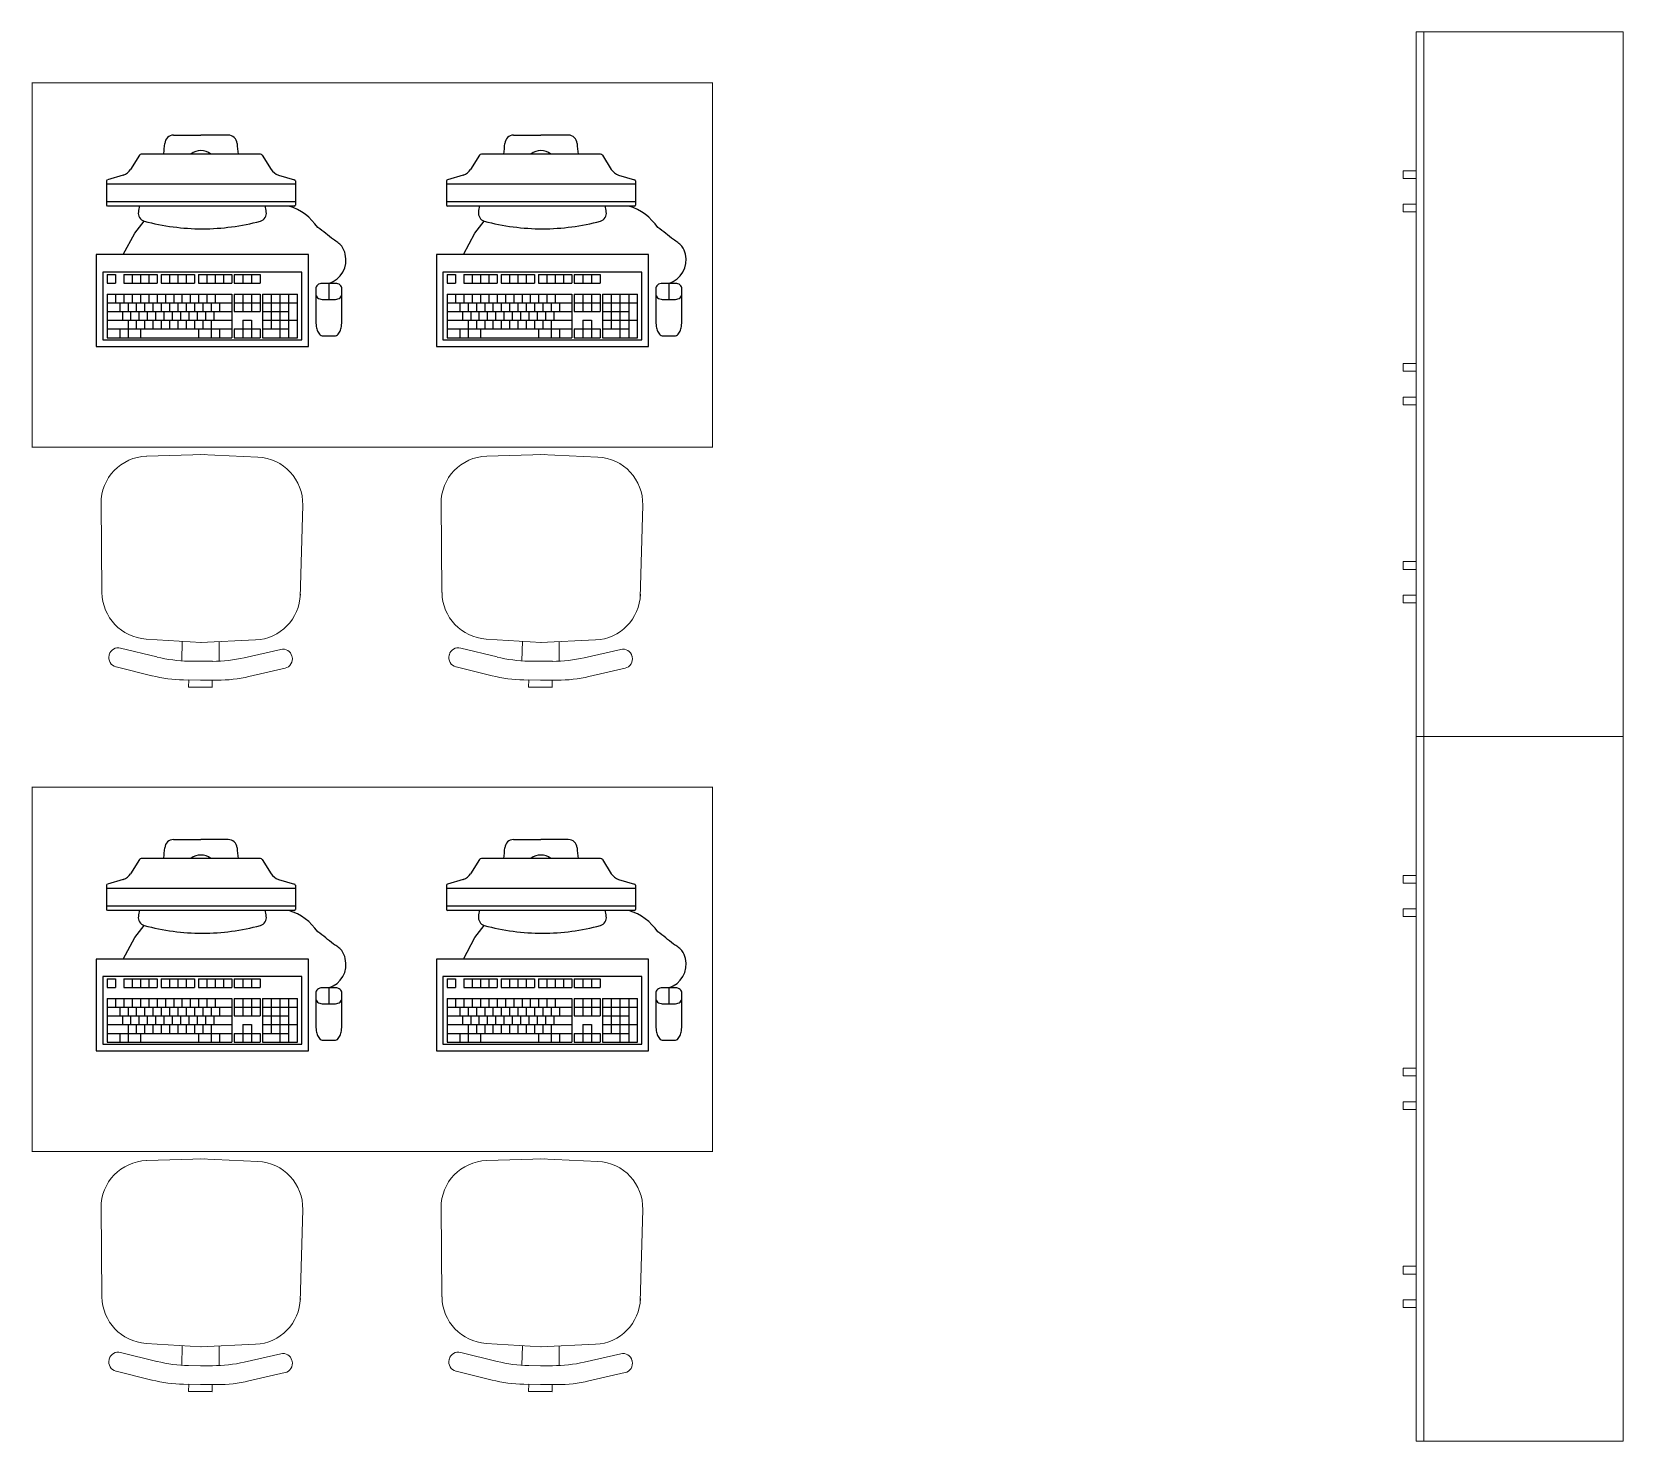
# Model space of a CAD drawing. Header units: millimetres. Extents: x -217756 to 263180, y 55413 to 130608.
# Drawn here: x 204560 to 207836, y 67759 to 70661 of the extents above; entities that cross this region are included whole.
import ezdxf

# ---------------------------------------------------------------- set-up
doc = ezdxf.new("R2010")
doc.units = ezdxf.units.MM
doc.layers.add('ТХ_мебель передв', color=250, linetype='Continuous', lineweight=13)

# ---------------------------------------------------------------- blocks, each defined once
blk = doc.blocks.new('A$C34cbd993')
at = {"extrusion": (0.000470829, 6.1078e-05, 1)}
for p, q in [((423085.2, -60152.7, 0), (423141.6, -60152.7, 0)), ((423197.9, -60152.7, -0.1), (423141.6, -60152.7, 0)), ((423785.2, -60152.7, 0), (423841.6, -60152.7, 0)), ((423897.9, -60152.7, -0.1), (423841.6, -60152.7, 0)), ((423015.1, -60193.9, 0), (422996.8, -60223.2, 0)), ((423264.2, -60191.7, -0.1), (423019, -60191.7, 0)), ((423268, -60193.9, -0.1), (423286.3, -60223.2, -0.1)), ((423715.1, -60193.9, 0), (423696.8, -60223.2, 0)), ((423964.2, -60191.7, -0.1), (423719, -60191.7, 0)), ((423968, -60193.9, -0.1), (423986.3, -60223.2, -0.1)), ((422981.8, -60234.8, 0.1), (422949, -60244.8, 0.1)), ((423301.4, -60234.8, -0.1), (423334.2, -60244.8, -0.1)), ((423681.8, -60234.8, 0.1), (423649, -60244.8, 0.1)), ((424001.4, -60234.8, -0.1), (424034.2, -60244.8, -0.1)), ((422947.2, -60246.6, 0.1), (422947.2, -60297, 0.1)), ((423336, -60253.8, -0.1), (422947.2, -60253.8, 0.1)), ((423336, -60246.6, -0.1), (423336, -60297, -0.1)), ((423647.2, -60246.6, 0.1), (423647.2, -60297, 0.1)), ((424036, -60253.8, -0.1), (423647.2, -60253.8, 0.1)), ((424036, -60246.6, -0.1), (424036, -60297, -0.1)), ((423336, -60289.8, -0.1), (422947.2, -60289.8, 0.1)), ((423334.2, -60298.8, -0.1), (422949, -60298.8, 0.1)), ((424036, -60289.8, -0.1), (423647.2, -60289.8, 0.1)), ((424034.2, -60298.8, -0.1), (423649, -60298.8, 0.1)), ((422948.8, -60439.3, 0.1), (422948.8, -60457.3, 0.1)), ((423648.8, -60439.3, 0.1), (423648.8, -60457.3, 0.1)), ((422948.8, -60479.8, 0.1), (423205.3, -60479.8, 0)), ((422948.8, -60479.8, 0.1), (422948.8, -60569.8, 0.1)), ((422948.8, -60497.8, 0.1), (423205.3, -60497.8, 0)), ((423209.8, -60479.8, 0), (423263.8, -60479.8, -0.1)), ((423209.8, -60497.8, 0), (423263.8, -60497.8, -0.1)), ((423268.3, -60479.8, -0.1), (423340.3, -60479.8, -0.1)), ((423268.3, -60497.8, -0.1), (423340.3, -60497.8, -0.1)), ((423340.3, -60569.8, -0.1), (423340.3, -60479.8, -0.1)), ((423648.8, -60479.8, 0.1), (423905.3, -60479.8, 0)), ((423648.8, -60479.8, 0.1), (423648.8, -60569.8, 0.1)), ((423648.8, -60497.8, 0.1), (423905.3, -60497.8, 0)), ((423909.8, -60479.8, 0), (423963.8, -60479.8, -0.1)), ((423909.8, -60497.8, 0), (423963.8, -60497.8, -0.1)), ((423968.3, -60479.8, -0.1), (424040.3, -60479.8, -0.1)), ((423968.3, -60497.8, -0.1), (424040.3, -60497.8, -0.1)), ((424040.3, -60569.8, -0.1), (424040.3, -60479.8, -0.1)), ((422948.8, -60515.8, 0.1), (423205.3, -60515.8, 0)), ((422948.8, -60533.8, 0.1), (423205.3, -60533.8, 0)), ((423209.8, -60515.8, 0), (423263.8, -60515.8, -0.1)), ((423227.8, -60533.8, 0), (423245.8, -60533.8, -0.1)), ((423268.3, -60515.8, -0.1), (423322.3, -60515.8, -0.1)), ((423268.3, -60533.8, -0.1), (423340.3, -60533.8, -0.1)), ((423648.8, -60515.8, 0.1), (423905.3, -60515.8, 0)), ((423648.8, -60533.8, 0.1), (423905.3, -60533.8, 0)), ((423909.8, -60515.8, 0), (423963.8, -60515.8, -0.1)), ((423927.8, -60533.8, 0), (423945.8, -60533.8, -0.1)), ((423968.3, -60515.8, -0.1), (424022.3, -60515.8, -0.1)), ((423968.3, -60533.8, -0.1), (424040.3, -60533.8, -0.1)), ((422948.8, -60551.8, 0.1), (423205.3, -60551.8, 0)), ((422948.8, -60569.8, 0.1), (423205.3, -60569.8, 0)), ((423209.8, -60551.8, 0), (423263.8, -60551.8, -0.1)), ((423209.8, -60569.8, 0), (423263.8, -60569.8, -0.1)), ((423268.3, -60551.8, -0.1), (423322.3, -60551.8, -0.1)), ((423268.3, -60569.8, -0.1), (423340.3, -60569.8, -0.1)), ((423648.8, -60551.8, 0.1), (423905.3, -60551.8, 0)), ((423648.8, -60569.8, 0.1), (423905.3, -60569.8, 0)), ((423909.8, -60551.8, 0), (423963.8, -60551.8, -0.1)), ((423909.8, -60569.8, 0), (423963.8, -60569.8, -0.1)), ((423968.3, -60551.8, -0.1), (424022.3, -60551.8, -0.1)), ((423968.3, -60569.8, -0.1), (424040.3, -60569.8, -0.1)), ((423085.2, -61602.7, 0), (423141.6, -61602.7, 0)), ((423197.9, -61602.7, -0.1), (423141.6, -61602.7, 0)), ((423785.2, -61602.7, 0), (423841.6, -61602.7, 0)), ((423897.9, -61602.7, -0.1), (423841.6, -61602.7, 0)), ((423015.1, -61643.9, 0), (422996.8, -61673.2, 0)), ((423264.2, -61641.7, -0.1), (423019, -61641.7, 0)), ((423268, -61643.9, -0.1), (423286.3, -61673.2, -0.1)), ((423715.1, -61643.9, 0), (423696.8, -61673.2, 0)), ((423964.2, -61641.7, -0.1), (423719, -61641.7, 0)), ((423968, -61643.9, -0.1), (423986.3, -61673.2, -0.1)), ((422981.8, -61684.8, 0.1), (422949, -61694.8, 0.1)), ((423301.4, -61684.8, -0.1), (423334.2, -61694.8, -0.1)), ((423681.8, -61684.8, 0.1), (423649, -61694.8, 0.1)), ((424001.4, -61684.8, -0.1), (424034.2, -61694.8, -0.1)), ((422947.2, -61696.6, 0.1), (422947.2, -61747, 0.1)), ((423336, -61703.8, -0.1), (422947.2, -61703.8, 0.1)), ((423336, -61696.6, -0.1), (423336, -61747, -0.1)), ((423647.2, -61696.6, 0.1), (423647.2, -61747, 0.1)), ((424036, -61703.8, -0.1), (423647.2, -61703.8, 0.1)), ((424036, -61696.6, -0.1), (424036, -61747, -0.1)), ((423336, -61739.8, -0.1), (422947.2, -61739.8, 0.1)), ((423334.2, -61748.8, -0.1), (422949, -61748.8, 0.1)), ((424036, -61739.8, -0.1), (423647.2, -61739.8, 0.1)), ((424034.2, -61748.8, -0.1), (423649, -61748.8, 0.1)), ((422948.8, -61889.3, 0.1), (422948.8, -61907.3, 0.1)), ((423648.8, -61889.3, 0.1), (423648.8, -61907.3, 0.1)), ((422948.8, -61929.8, 0.1), (423205.3, -61929.8, 0)), ((422948.8, -61929.8, 0.1), (422948.8, -62019.8, 0.1)), ((422948.8, -61947.8, 0.1), (423205.3, -61947.8, 0)), ((423209.8, -61929.8, 0), (423263.8, -61929.8, -0.1)), ((423209.8, -61947.8, 0), (423263.8, -61947.8, -0.1)), ((423268.3, -61929.8, -0.1), (423340.3, -61929.8, -0.1)), ((423268.3, -61947.8, -0.1), (423340.3, -61947.8, -0.1)), ((423340.3, -62019.8, -0.1), (423340.3, -61929.8, -0.1)), ((423648.8, -61929.8, 0.1), (423905.3, -61929.8, 0)), ((423648.8, -61929.8, 0.1), (423648.8, -62019.8, 0.1)), ((423648.8, -61947.8, 0.1), (423905.3, -61947.8, 0)), ((423909.8, -61929.8, 0), (423963.8, -61929.8, -0.1)), ((423909.8, -61947.8, 0), (423963.8, -61947.8, -0.1)), ((423968.3, -61929.8, -0.1), (424040.3, -61929.8, -0.1)), ((423968.3, -61947.8, -0.1), (424040.3, -61947.8, -0.1)), ((424040.3, -62019.8, -0.1), (424040.3, -61929.8, -0.1)), ((422948.8, -61965.8, 0.1), (423205.3, -61965.8, 0)), ((423209.8, -61965.8, 0), (423263.8, -61965.8, -0.1)), ((423268.3, -61965.8, -0.1), (423322.3, -61965.8, -0.1)), ((423648.8, -61965.8, 0.1), (423905.3, -61965.8, 0)), ((423909.8, -61965.8, 0), (423963.8, -61965.8, -0.1)), ((423968.3, -61965.8, -0.1), (424022.3, -61965.8, -0.1)), ((422948.8, -61983.8, 0.1), (423205.3, -61983.8, 0)), ((422948.8, -62001.8, 0.1), (423205.3, -62001.8, 0)), ((423209.8, -62001.8, 0), (423263.8, -62001.8, -0.1)), ((423227.8, -61983.8, 0), (423245.8, -61983.8, -0.1)), ((423268.3, -61983.8, -0.1), (423340.3, -61983.8, -0.1)), ((423268.3, -62001.8, -0.1), (423322.3, -62001.8, -0.1)), ((423648.8, -61983.8, 0.1), (423905.3, -61983.8, 0)), ((423648.8, -62001.8, 0.1), (423905.3, -62001.8, 0)), ((423909.8, -62001.8, 0), (423963.8, -62001.8, -0.1)), ((423927.8, -61983.8, 0), (423945.8, -61983.8, -0.1)), ((423968.3, -61983.8, -0.1), (424040.3, -61983.8, -0.1)), ((423968.3, -62001.8, -0.1), (424022.3, -62001.8, -0.1)), ((422948.8, -62019.8, 0.1), (423205.3, -62019.8, 0)), ((423209.8, -62019.8, 0), (423263.8, -62019.8, -0.1)), ((423268.3, -62019.8, -0.1), (423340.3, -62019.8, -0.1)), ((423648.8, -62019.8, 0.1), (423905.3, -62019.8, 0)), ((423909.8, -62019.8, 0), (423963.8, -62019.8, -0.1)), ((423968.3, -62019.8, -0.1), (424040.3, -62019.8, -0.1))]:
    blk.add_line(p, q, dxfattribs=at)
for points, elevation in [([(423404.9, -60457.9, 0.397637), (423438.8, -60397.9, 0.110351), (423431.5, -60381.3, 0.08312), (423414.4, -60367.9, 0.014729), (423382, -60342.8, 0.170175), (423322.8, -60298.8, -0.037673)], 195.5), ([(424104.9, -60457.9, 0.397637), (424138.8, -60397.9, 0.110351), (424131.5, -60381.3, 0.08312), (424114.4, -60367.9, 0.014729), (424082, -60342.8, 0.170175), (424022.8, -60298.8, -0.037673)], 195.9), ([(423377.9, -60479.4, 0.114539), (423378.9, -60483.6, 0.103755), (423381.8, -60487.4, 0.091433), (423386.1, -60489.9, 0.084292), (423391.4, -60490.8), (423418.4, -60490.8, 0.084292), (423423.6, -60489.9, 0.091433), (423427.9, -60487.4, 0.103755), (423430.9, -60483.6, 0.114539), (423431.9, -60479.4, 0.114539)], 195.5), ([(424077.9, -60479.4, 0.114539), (424078.9, -60483.6, 0.103755), (424081.8, -60487.4, 0.091433), (424086.1, -60489.9, 0.084292), (424091.4, -60490.8), (424118.4, -60490.8, 0.084292), (424123.6, -60489.9, 0.091433), (424127.9, -60487.4, 0.103755), (424130.9, -60483.6, 0.114539), (424131.9, -60479.4, 0.114539)], 195.8), ([(423404.9, -61907.9, 0.397637), (423438.8, -61847.9, 0.110351), (423431.5, -61831.3, 0.08312), (423414.4, -61817.9, 0.014729), (423382, -61792.8, 0.170175), (423322.8, -61748.8, -0.037673)], 195.4), ([(424104.9, -61907.9, 0.397637), (424138.8, -61847.9, 0.110351), (424131.5, -61831.3, 0.08312), (424114.4, -61817.9, 0.014729), (424082, -61792.8, 0.170175), (424022.8, -61748.8, -0.037673)], 195.8), ([(423377.9, -61929.4, 0.114539), (423378.9, -61933.6, 0.103755), (423381.8, -61937.4, 0.091433), (423386.1, -61939.9, 0.084292), (423391.4, -61940.8), (423418.4, -61940.8, 0.084292), (423423.6, -61939.9, 0.091433), (423427.9, -61937.4, 0.103755), (423430.9, -61933.6, 0.114539), (423431.9, -61929.4, 0.114539)], 195.4), ([(424077.9, -61929.4, 0.114539), (424078.9, -61933.6, 0.103755), (424081.8, -61937.4, 0.091433), (424086.1, -61939.9, 0.084292), (424091.4, -61940.8), (424118.4, -61940.8, 0.084292), (424123.6, -61939.9, 0.091433), (424127.9, -61937.4, 0.103755), (424130.9, -61933.6, 0.114539), (424131.9, -61929.4, 0.114539)], 195.7)]:
    blk.add_lwpolyline(points, format="xyb", dxfattribs=dict(at, elevation=elevation))
for points, elevation in [([(422981.8, -60398.8), (423005.3, -60354.3), (423024.9, -60329.9)], 195.5), ([(423681.8, -60398.8), (423705.3, -60354.3), (423724.9, -60329.9)], 195.9), ([(422948.7, -60439.3), (422965.8, -60439.3)], 195.5), ([(422965.8, -60439.3), (422965.8, -60457.3)], 195.5), ([(422982.9, -60439.3), (423051.3, -60439.3)], 195.5), ([(422982.9, -60439.3), (422982.9, -60457.3)], 195.5), ([(423000, -60439.3), (423000, -60457.3)], 195.5), ([(423017.1, -60439.3), (423017.1, -60457.3)], 195.5), ([(423034.2, -60439.3), (423034.2, -60457.3)], 195.5), ([(423051.3, -60439.3), (423051.3, -60457.3)], 195.5), ([(423059.9, -60439.3), (423128.3, -60439.3)], 195.5), ([(423059.9, -60439.3), (423059.9, -60457.3)], 195.5), ([(423077, -60439.3), (423077, -60457.3)], 195.5), ([(423094.1, -60439.3), (423094.1, -60457.3)], 195.5), ([(423111.2, -60439.3), (423111.2, -60457.3)], 195.5), ([(423128.3, -60439.3), (423128.3, -60457.3)], 195.5), ([(423136.8, -60439.3), (423205.2, -60439.3)], 195.5), ([(423136.8, -60439.3), (423136.8, -60457.3)], 195.5), ([(423153.9, -60439.3), (423153.9, -60457.3)], 195.5), ([(423171, -60439.3), (423171, -60457.3)], 195.5), ([(423188.1, -60439.3), (423188.1, -60457.3)], 195.5), ([(423205.2, -60439.3), (423205.2, -60457.3)], 195.5), ([(423209.7, -60439.3), (423263.7, -60439.3)], 195.5), ([(423209.7, -60439.3), (423209.7, -60457.3)], 195.5), ([(423227.7, -60439.3), (423227.7, -60457.3)], 195.5), ([(423245.7, -60439.3), (423245.7, -60457.3)], 195.5), ([(423263.7, -60439.3), (423263.7, -60457.3)], 195.5), ([(423263.7, -60439.3), (423263.7, -60457.3)], 195.5), ([(423648.7, -60439.3), (423665.8, -60439.3)], 195.9), ([(423665.8, -60439.3), (423665.8, -60457.3)], 195.9), ([(423682.9, -60439.3), (423751.3, -60439.3)], 195.9), ([(423682.9, -60439.3), (423682.9, -60457.3)], 195.9), ([(423700, -60439.3), (423700, -60457.3)], 195.9), ([(423717.1, -60439.3), (423717.1, -60457.3)], 195.9), ([(423734.2, -60439.3), (423734.2, -60457.3)], 195.9), ([(423751.3, -60439.3), (423751.3, -60457.3)], 195.9), ([(423759.9, -60439.3), (423828.3, -60439.3)], 195.9), ([(423759.9, -60439.3), (423759.9, -60457.3)], 195.9), ([(423777, -60439.3), (423777, -60457.3)], 195.9), ([(423794.1, -60439.3), (423794.1, -60457.3)], 195.9), ([(423811.2, -60439.3), (423811.2, -60457.3)], 195.9), ([(423828.3, -60439.3), (423828.3, -60457.3)], 195.9), ([(423836.8, -60439.3), (423905.2, -60439.3)], 195.9), ([(423836.8, -60439.3), (423836.8, -60457.3)], 195.9), ([(423853.9, -60439.3), (423853.9, -60457.3)], 195.9), ([(423871, -60439.3), (423871, -60457.3)], 195.9), ([(423888.1, -60439.3), (423888.1, -60457.3)], 195.9), ([(423905.2, -60439.3), (423905.2, -60457.3)], 195.9), ([(423909.7, -60439.3), (423963.7, -60439.3)], 195.9), ([(423909.7, -60439.3), (423909.7, -60457.3)], 195.9), ([(423927.7, -60439.3), (423927.7, -60457.3)], 195.9), ([(423945.7, -60439.3), (423945.7, -60457.3)], 195.9), ([(423963.7, -60439.3), (423963.7, -60457.3)], 195.9), ([(423963.7, -60439.3), (423963.7, -60457.3)], 195.9), ([(422948.7, -60457.3), (422965.8, -60457.3)], 195.5), ([(422982.9, -60457.3), (423051.3, -60457.3)], 195.5), ([(423059.9, -60457.3), (423128.3, -60457.3)], 195.5), ([(423136.8, -60457.3), (423205.2, -60457.3)], 195.5), ([(423209.7, -60457.3), (423263.7, -60457.3)], 195.5), ([(423404.9, -60457.9), (423404.9, -60490.8)], 195.5), ([(423648.7, -60457.3), (423665.8, -60457.3)], 195.9), ([(423682.9, -60457.3), (423751.3, -60457.3)], 195.9), ([(423759.9, -60457.3), (423828.3, -60457.3)], 195.9), ([(423836.8, -60457.3), (423905.2, -60457.3)], 195.9), ([(423909.7, -60457.3), (423963.7, -60457.3)], 195.9), ([(424104.9, -60457.9), (424104.9, -60490.8)], 195.8), ([(422965.8, -60479.8), (422965.8, -60497.8)], 195.5), ([(422974.4, -60497.8), (422974.4, -60515.8)], 195.5), ([(422982.9, -60479.8), (422982.9, -60497.8)], 195.5), ([(422991.5, -60497.8), (422991.5, -60515.8)], 195.5), ([(423000, -60479.8), (423000, -60497.8)], 195.5), ([(423008.6, -60497.8), (423008.6, -60515.8)], 195.5), ([(423017.1, -60479.8), (423017.1, -60497.8)], 195.5), ([(423025.7, -60497.8), (423025.7, -60515.8)], 195.5), ([(423034.2, -60479.8), (423034.2, -60497.8)], 195.5), ([(423042.8, -60497.8), (423042.8, -60515.8)], 195.5), ([(423051.3, -60479.8), (423051.3, -60497.8)], 195.5), ([(423059.9, -60497.8), (423059.9, -60515.8)], 195.5), ([(423068.4, -60479.8), (423068.4, -60497.8)], 195.5), ([(423077, -60497.8), (423077, -60515.8)], 195.5), ([(423085.5, -60479.8), (423085.5, -60497.8)], 195.5), ([(423094.1, -60497.8), (423094.1, -60515.8)], 195.5), ([(423102.6, -60479.8), (423102.6, -60497.8)], 195.5), ([(423111.2, -60497.8), (423111.2, -60515.8)], 195.5), ([(423119.7, -60479.8), (423119.7, -60497.8)], 195.5), ([(423128.3, -60497.8), (423128.3, -60515.8)], 195.5), ([(423136.8, -60479.8), (423136.8, -60497.8)], 195.5), ([(423145.4, -60497.8), (423145.4, -60515.8)], 195.5), ([(423153.9, -60479.8), (423153.9, -60497.8)], 195.5), ([(423162.5, -60497.8), (423162.5, -60515.8)], 195.5), ([(423171, -60479.8), (423171, -60497.8)], 195.5), ([(423179.6, -60497.8), (423179.6, -60515.8)], 195.5), ([(423205.2, -60479.8), (423205.2, -60569.8)], 195.5), ([(423209.7, -60479.8), (423209.7, -60515.8)], 195.5), ([(423227.7, -60479.8), (423227.7, -60515.8)], 195.5), ([(423245.7, -60479.8), (423245.7, -60515.8)], 195.5), ([(423263.7, -60479.8), (423263.7, -60515.8)], 195.5), ([(423268.2, -60479.8), (423268.2, -60569.8)], 195.5), ([(423286.2, -60479.8), (423286.2, -60551.8)], 195.5), ([(423304.2, -60479.8), (423304.2, -60569.8)], 195.5), ([(423322.2, -60479.8), (423322.2, -60569.8)], 195.5), ([(423665.8, -60479.8), (423665.8, -60497.8)], 195.9), ([(423674.4, -60497.8), (423674.4, -60515.8)], 195.9), ([(423682.9, -60479.8), (423682.9, -60497.8)], 195.9), ([(423691.5, -60497.8), (423691.5, -60515.8)], 195.9), ([(423700, -60479.8), (423700, -60497.8)], 195.9), ([(423708.6, -60497.8), (423708.6, -60515.8)], 195.9), ([(423717.1, -60479.8), (423717.1, -60497.8)], 195.9), ([(423725.7, -60497.8), (423725.7, -60515.8)], 195.9), ([(423734.2, -60479.8), (423734.2, -60497.8)], 195.9), ([(423742.8, -60497.8), (423742.8, -60515.8)], 195.9), ([(423751.3, -60479.8), (423751.3, -60497.8)], 195.9), ([(423759.9, -60497.8), (423759.9, -60515.8)], 195.9), ([(423768.4, -60479.8), (423768.4, -60497.8)], 195.9), ([(423777, -60497.8), (423777, -60515.8)], 195.9), ([(423785.5, -60479.8), (423785.5, -60497.8)], 195.9), ([(423794.1, -60497.8), (423794.1, -60515.8)], 195.9), ([(423802.6, -60479.8), (423802.6, -60497.8)], 195.9), ([(423811.2, -60497.8), (423811.2, -60515.8)], 195.9), ([(423819.7, -60479.8), (423819.7, -60497.8)], 195.9), ([(423828.3, -60497.8), (423828.3, -60515.8)], 195.9), ([(423836.8, -60479.8), (423836.8, -60497.8)], 195.9), ([(423845.4, -60497.8), (423845.4, -60515.8)], 195.9), ([(423853.9, -60479.8), (423853.9, -60497.8)], 195.9), ([(423862.5, -60497.8), (423862.5, -60515.8)], 195.9), ([(423871, -60479.8), (423871, -60497.8)], 195.9), ([(423879.6, -60497.8), (423879.6, -60515.8)], 195.9), ([(423905.2, -60479.8), (423905.2, -60569.8)], 195.9), ([(423909.7, -60479.8), (423909.7, -60515.8)], 195.9), ([(423927.7, -60479.8), (423927.7, -60515.8)], 195.9), ([(423945.7, -60479.8), (423945.7, -60515.8)], 195.9), ([(423963.7, -60479.8), (423963.7, -60515.8)], 195.9), ([(423968.2, -60479.8), (423968.2, -60569.8)], 195.9), ([(423986.2, -60479.8), (423986.2, -60551.8)], 195.9), ([(424004.2, -60479.8), (424004.2, -60569.8)], 195.9), ([(424022.2, -60479.8), (424022.2, -60569.8)], 195.9), ([(422979.8, -60515.8), (422979.8, -60533.8)], 195.5), ([(422991.5, -60533.8), (422991.5, -60551.8)], 195.5), ([(422996.9, -60515.8), (422996.9, -60533.8)], 195.5), ([(423008.6, -60533.8), (423008.6, -60551.8)], 195.5), ([(423014, -60515.8), (423014, -60533.8)], 195.5), ([(423025.7, -60533.8), (423025.7, -60551.8)], 195.5), ([(423031.1, -60515.8), (423031.1, -60533.8)], 195.5), ([(423042.8, -60533.8), (423042.8, -60551.8)], 195.5), ([(423048.2, -60515.8), (423048.2, -60533.8)], 195.5), ([(423059.9, -60533.8), (423059.9, -60551.8)], 195.5), ([(423065.3, -60515.8), (423065.3, -60533.8)], 195.5), ([(423077, -60533.8), (423077, -60551.8)], 195.5), ([(423082.4, -60515.8), (423082.4, -60533.8)], 195.5), ([(423094.1, -60533.8), (423094.1, -60551.8)], 195.5), ([(423099.5, -60515.8), (423099.5, -60533.8)], 195.5), ([(423111.2, -60533.8), (423111.2, -60551.8)], 195.5), ([(423116.6, -60515.8), (423116.6, -60533.8)], 195.5), ([(423128.3, -60533.8), (423128.3, -60551.8)], 195.5), ([(423133.7, -60515.8), (423133.7, -60533.8)], 195.5), ([(423145.4, -60533.8), (423145.4, -60551.8)], 195.5), ([(423150.8, -60515.8), (423150.8, -60533.8)], 195.5), ([(423162.5, -60533.8), (423162.5, -60551.8)], 195.5), ([(423167.9, -60515.8), (423167.9, -60533.8)], 195.5), ([(423227.7, -60533.8), (423227.7, -60569.8)], 195.5), ([(423245.7, -60533.8), (423245.7, -60569.8)], 195.5), ([(423679.8, -60515.8), (423679.8, -60533.8)], 195.9), ([(423691.5, -60533.8), (423691.5, -60551.8)], 195.9), ([(423696.9, -60515.8), (423696.9, -60533.8)], 195.9), ([(423708.6, -60533.8), (423708.6, -60551.8)], 195.9), ([(423714, -60515.8), (423714, -60533.8)], 195.9), ([(423725.7, -60533.8), (423725.7, -60551.8)], 195.9), ([(423731.1, -60515.8), (423731.1, -60533.8)], 195.9), ([(423742.8, -60533.8), (423742.8, -60551.8)], 195.9), ([(423748.2, -60515.8), (423748.2, -60533.8)], 195.9), ([(423759.9, -60533.8), (423759.9, -60551.8)], 195.9), ([(423765.3, -60515.8), (423765.3, -60533.8)], 195.9), ([(423777, -60533.8), (423777, -60551.8)], 195.9), ([(423782.4, -60515.8), (423782.4, -60533.8)], 195.9), ([(423794.1, -60533.8), (423794.1, -60551.8)], 195.9), ([(423799.5, -60515.8), (423799.5, -60533.8)], 195.9), ([(423811.2, -60533.8), (423811.2, -60551.8)], 195.9), ([(423816.6, -60515.8), (423816.6, -60533.8)], 195.9), ([(423828.3, -60533.8), (423828.3, -60551.8)], 195.9), ([(423833.7, -60515.8), (423833.7, -60533.8)], 195.9), ([(423845.4, -60533.8), (423845.4, -60551.8)], 195.9), ([(423850.8, -60515.8), (423850.8, -60533.8)], 195.9), ([(423862.5, -60533.8), (423862.5, -60551.8)], 195.9), ([(423867.9, -60515.8), (423867.9, -60533.8)], 195.9), ([(423927.7, -60533.8), (423927.7, -60569.8)], 195.9), ([(423945.7, -60533.8), (423945.7, -60569.8)], 195.9), ([(422974.4, -60551.8), (422974.4, -60569.8)], 195.5), ([(422991.5, -60551.8), (422991.5, -60569.8)], 195.5), ([(423017.1, -60551.8), (423017.1, -60569.8)], 195.5), ([(423136.8, -60551.8), (423136.8, -60569.8)], 195.5), ([(423162.5, -60551.8), (423162.5, -60569.8)], 195.5), ([(423179.6, -60551.8), (423179.6, -60569.8)], 195.5), ([(423209.7, -60551.8), (423209.7, -60569.8)], 195.5), ([(423263.7, -60551.8), (423263.7, -60569.8)], 195.5), ([(423674.4, -60551.8), (423674.4, -60569.8)], 195.9), ([(423691.5, -60551.8), (423691.5, -60569.8)], 195.9), ([(423717.1, -60551.8), (423717.1, -60569.8)], 195.9), ([(423836.8, -60551.8), (423836.8, -60569.8)], 195.9), ([(423862.5, -60551.8), (423862.5, -60569.8)], 195.9), ([(423879.6, -60551.8), (423879.6, -60569.8)], 195.9), ([(423909.7, -60551.8), (423909.7, -60569.8)], 195.9), ([(423963.7, -60551.8), (423963.7, -60569.8)], 195.9), ([(422981.8, -61848.8), (423005.3, -61804.3), (423024.9, -61779.9)], 195.4), ([(423681.8, -61848.8), (423705.3, -61804.3), (423724.9, -61779.9)], 195.8), ([(422948.7, -61889.3), (422965.8, -61889.3)], 195.4), ([(422948.7, -61907.3), (422965.8, -61907.3)], 195.4), ([(422965.8, -61889.3), (422965.8, -61907.3)], 195.4), ([(422982.9, -61889.3), (423051.3, -61889.3)], 195.4), ([(422982.9, -61889.3), (422982.9, -61907.3)], 195.4), ([(422982.9, -61907.3), (423051.3, -61907.3)], 195.4), ([(423000, -61889.3), (423000, -61907.3)], 195.4), ([(423017.1, -61889.3), (423017.1, -61907.3)], 195.4), ([(423034.2, -61889.3), (423034.2, -61907.3)], 195.4), ([(423051.3, -61889.3), (423051.3, -61907.3)], 195.4), ([(423059.9, -61889.3), (423128.3, -61889.3)], 195.4), ([(423059.9, -61889.3), (423059.9, -61907.3)], 195.4), ([(423059.9, -61907.3), (423128.3, -61907.3)], 195.4), ([(423077, -61889.3), (423077, -61907.3)], 195.4), ([(423094.1, -61889.3), (423094.1, -61907.3)], 195.4), ([(423111.2, -61889.3), (423111.2, -61907.3)], 195.4), ([(423128.3, -61889.3), (423128.3, -61907.3)], 195.4), ([(423136.8, -61889.3), (423205.2, -61889.3)], 195.4), ([(423136.8, -61889.3), (423136.8, -61907.3)], 195.4), ([(423136.8, -61907.3), (423205.2, -61907.3)], 195.4), ([(423153.9, -61889.3), (423153.9, -61907.3)], 195.4), ([(423171, -61889.3), (423171, -61907.3)], 195.4), ([(423188.1, -61889.3), (423188.1, -61907.3)], 195.4), ([(423205.2, -61889.3), (423205.2, -61907.3)], 195.4), ([(423209.7, -61889.3), (423263.7, -61889.3)], 195.4), ([(423209.7, -61889.3), (423209.7, -61907.3)], 195.4), ([(423209.7, -61907.3), (423263.7, -61907.3)], 195.4), ([(423227.7, -61889.3), (423227.7, -61907.3)], 195.4), ([(423245.7, -61889.3), (423245.7, -61907.3)], 195.4), ([(423263.7, -61889.3), (423263.7, -61907.3)], 195.4), ([(423263.7, -61889.3), (423263.7, -61907.3)], 195.4), ([(423404.9, -61907.9), (423404.9, -61940.8)], 195.4), ([(423648.7, -61889.3), (423665.8, -61889.3)], 195.8), ([(423648.7, -61907.3), (423665.8, -61907.3)], 195.8), ([(423665.8, -61889.3), (423665.8, -61907.3)], 195.8), ([(423682.9, -61889.3), (423751.3, -61889.3)], 195.8), ([(423682.9, -61889.3), (423682.9, -61907.3)], 195.8), ([(423682.9, -61907.3), (423751.3, -61907.3)], 195.8), ([(423700, -61889.3), (423700, -61907.3)], 195.8), ([(423717.1, -61889.3), (423717.1, -61907.3)], 195.8), ([(423734.2, -61889.3), (423734.2, -61907.3)], 195.8), ([(423751.3, -61889.3), (423751.3, -61907.3)], 195.8), ([(423759.9, -61889.3), (423828.3, -61889.3)], 195.8), ([(423759.9, -61889.3), (423759.9, -61907.3)], 195.8), ([(423759.9, -61907.3), (423828.3, -61907.3)], 195.8), ([(423777, -61889.3), (423777, -61907.3)], 195.8), ([(423794.1, -61889.3), (423794.1, -61907.3)], 195.8), ([(423811.2, -61889.3), (423811.2, -61907.3)], 195.8), ([(423828.3, -61889.3), (423828.3, -61907.3)], 195.8), ([(423836.8, -61889.3), (423905.2, -61889.3)], 195.8), ([(423836.8, -61889.3), (423836.8, -61907.3)], 195.8), ([(423836.8, -61907.3), (423905.2, -61907.3)], 195.8), ([(423853.9, -61889.3), (423853.9, -61907.3)], 195.8), ([(423871, -61889.3), (423871, -61907.3)], 195.8), ([(423888.1, -61889.3), (423888.1, -61907.3)], 195.8), ([(423905.2, -61889.3), (423905.2, -61907.3)], 195.8), ([(423909.7, -61889.3), (423963.7, -61889.3)], 195.8), ([(423909.7, -61889.3), (423909.7, -61907.3)], 195.8), ([(423909.7, -61907.3), (423963.7, -61907.3)], 195.8), ([(423927.7, -61889.3), (423927.7, -61907.3)], 195.8), ([(423945.7, -61889.3), (423945.7, -61907.3)], 195.8), ([(423963.7, -61889.3), (423963.7, -61907.3)], 195.8), ([(423963.7, -61889.3), (423963.7, -61907.3)], 195.8), ([(424104.9, -61907.9), (424104.9, -61940.8)], 195.7), ([(422965.8, -61929.8), (422965.8, -61947.8)], 195.4), ([(422974.4, -61947.8), (422974.4, -61965.8)], 195.4), ([(422982.9, -61929.8), (422982.9, -61947.8)], 195.4), ([(422991.5, -61947.8), (422991.5, -61965.8)], 195.4), ([(423000, -61929.8), (423000, -61947.8)], 195.4), ([(423008.6, -61947.8), (423008.6, -61965.8)], 195.4), ([(423017.1, -61929.8), (423017.1, -61947.8)], 195.4), ([(423025.7, -61947.8), (423025.7, -61965.8)], 195.4), ([(423034.2, -61929.8), (423034.2, -61947.8)], 195.4), ([(423042.8, -61947.8), (423042.8, -61965.8)], 195.4), ([(423051.3, -61929.8), (423051.3, -61947.8)], 195.4), ([(423059.9, -61947.8), (423059.9, -61965.8)], 195.4), ([(423068.4, -61929.8), (423068.4, -61947.8)], 195.4), ([(423077, -61947.8), (423077, -61965.8)], 195.4), ([(423085.5, -61929.8), (423085.5, -61947.8)], 195.4), ([(423094.1, -61947.8), (423094.1, -61965.8)], 195.4), ([(423102.6, -61929.8), (423102.6, -61947.8)], 195.4), ([(423111.2, -61947.8), (423111.2, -61965.8)], 195.4), ([(423119.7, -61929.8), (423119.7, -61947.8)], 195.4), ([(423128.3, -61947.8), (423128.3, -61965.8)], 195.4), ([(423136.8, -61929.8), (423136.8, -61947.8)], 195.4), ([(423145.4, -61947.8), (423145.4, -61965.8)], 195.4), ([(423153.9, -61929.8), (423153.9, -61947.8)], 195.4), ([(423162.5, -61947.8), (423162.5, -61965.8)], 195.4), ([(423171, -61929.8), (423171, -61947.8)], 195.4), ([(423179.6, -61947.8), (423179.6, -61965.8)], 195.4), ([(423205.2, -61929.8), (423205.2, -62019.8)], 195.4), ([(423209.7, -61929.8), (423209.7, -61965.8)], 195.4), ([(423227.7, -61929.8), (423227.7, -61965.8)], 195.4), ([(423245.7, -61929.8), (423245.7, -61965.8)], 195.4), ([(423263.7, -61929.8), (423263.7, -61965.8)], 195.4), ([(423268.2, -61929.8), (423268.2, -62019.8)], 195.4), ([(423286.2, -61929.8), (423286.2, -62001.8)], 195.4), ([(423304.2, -61929.8), (423304.2, -62019.8)], 195.4), ([(423322.2, -61929.8), (423322.2, -62019.8)], 195.4), ([(423665.8, -61929.8), (423665.8, -61947.8)], 195.8), ([(423674.4, -61947.8), (423674.4, -61965.8)], 195.8), ([(423682.9, -61929.8), (423682.9, -61947.8)], 195.8), ([(423691.5, -61947.8), (423691.5, -61965.8)], 195.8), ([(423700, -61929.8), (423700, -61947.8)], 195.8), ([(423708.6, -61947.8), (423708.6, -61965.8)], 195.8), ([(423717.1, -61929.8), (423717.1, -61947.8)], 195.8), ([(423725.7, -61947.8), (423725.7, -61965.8)], 195.8), ([(423734.2, -61929.8), (423734.2, -61947.8)], 195.8), ([(423742.8, -61947.8), (423742.8, -61965.8)], 195.8), ([(423751.3, -61929.8), (423751.3, -61947.8)], 195.8), ([(423759.9, -61947.8), (423759.9, -61965.8)], 195.8), ([(423768.4, -61929.8), (423768.4, -61947.8)], 195.8), ([(423777, -61947.8), (423777, -61965.8)], 195.8), ([(423785.5, -61929.8), (423785.5, -61947.8)], 195.8), ([(423794.1, -61947.8), (423794.1, -61965.8)], 195.8), ([(423802.6, -61929.8), (423802.6, -61947.8)], 195.8), ([(423811.2, -61947.8), (423811.2, -61965.8)], 195.8), ([(423819.7, -61929.8), (423819.7, -61947.8)], 195.8), ([(423828.3, -61947.8), (423828.3, -61965.8)], 195.8), ([(423836.8, -61929.8), (423836.8, -61947.8)], 195.8), ([(423845.4, -61947.8), (423845.4, -61965.8)], 195.8), ([(423853.9, -61929.8), (423853.9, -61947.8)], 195.8), ([(423862.5, -61947.8), (423862.5, -61965.8)], 195.8), ([(423871, -61929.8), (423871, -61947.8)], 195.8), ([(423879.6, -61947.8), (423879.6, -61965.8)], 195.8), ([(423905.2, -61929.8), (423905.2, -62019.8)], 195.8), ([(423909.7, -61929.8), (423909.7, -61965.8)], 195.8), ([(423927.7, -61929.8), (423927.7, -61965.8)], 195.8), ([(423945.7, -61929.8), (423945.7, -61965.8)], 195.8), ([(423963.7, -61929.8), (423963.7, -61965.8)], 195.8), ([(423968.2, -61929.8), (423968.2, -62019.8)], 195.8), ([(423986.2, -61929.8), (423986.2, -62001.8)], 195.8), ([(424004.2, -61929.8), (424004.2, -62019.8)], 195.8), ([(424022.2, -61929.8), (424022.2, -62019.8)], 195.8), ([(422979.8, -61965.8), (422979.8, -61983.8)], 195.4), ([(422996.9, -61965.8), (422996.9, -61983.8)], 195.4), ([(423014, -61965.8), (423014, -61983.8)], 195.4), ([(423031.1, -61965.8), (423031.1, -61983.8)], 195.4), ([(423048.2, -61965.8), (423048.2, -61983.8)], 195.4), ([(423065.3, -61965.8), (423065.3, -61983.8)], 195.4), ([(423082.4, -61965.8), (423082.4, -61983.8)], 195.4), ([(423099.5, -61965.8), (423099.5, -61983.8)], 195.4), ([(423116.6, -61965.8), (423116.6, -61983.8)], 195.4), ([(423133.7, -61965.8), (423133.7, -61983.8)], 195.4), ([(423150.8, -61965.8), (423150.8, -61983.8)], 195.4), ([(423167.9, -61965.8), (423167.9, -61983.8)], 195.4), ([(423679.8, -61965.8), (423679.8, -61983.8)], 195.8), ([(423696.9, -61965.8), (423696.9, -61983.8)], 195.8), ([(423714, -61965.8), (423714, -61983.8)], 195.8), ([(423731.1, -61965.8), (423731.1, -61983.8)], 195.8), ([(423748.2, -61965.8), (423748.2, -61983.8)], 195.8), ([(423765.3, -61965.8), (423765.3, -61983.8)], 195.8), ([(423782.4, -61965.8), (423782.4, -61983.8)], 195.8), ([(423799.5, -61965.8), (423799.5, -61983.8)], 195.8), ([(423816.6, -61965.8), (423816.6, -61983.8)], 195.8), ([(423833.7, -61965.8), (423833.7, -61983.8)], 195.8), ([(423850.8, -61965.8), (423850.8, -61983.8)], 195.8), ([(423867.9, -61965.8), (423867.9, -61983.8)], 195.8), ([(422974.4, -62001.8), (422974.4, -62019.8)], 195.4), ([(422991.5, -61983.8), (422991.5, -62001.8)], 195.4), ([(422991.5, -62001.8), (422991.5, -62019.8)], 195.4), ([(423008.6, -61983.8), (423008.6, -62001.8)], 195.4), ([(423017.1, -62001.8), (423017.1, -62019.8)], 195.4), ([(423025.7, -61983.8), (423025.7, -62001.8)], 195.4), ([(423042.8, -61983.8), (423042.8, -62001.8)], 195.4), ([(423059.9, -61983.8), (423059.9, -62001.8)], 195.4), ([(423077, -61983.8), (423077, -62001.8)], 195.4), ([(423094.1, -61983.8), (423094.1, -62001.8)], 195.4), ([(423111.2, -61983.8), (423111.2, -62001.8)], 195.4), ([(423128.3, -61983.8), (423128.3, -62001.8)], 195.4), ([(423136.8, -62001.8), (423136.8, -62019.8)], 195.4), ([(423145.4, -61983.8), (423145.4, -62001.8)], 195.4), ([(423162.5, -61983.8), (423162.5, -62001.8)], 195.4), ([(423162.5, -62001.8), (423162.5, -62019.8)], 195.4), ([(423179.6, -62001.8), (423179.6, -62019.8)], 195.4), ([(423209.7, -62001.8), (423209.7, -62019.8)], 195.4), ([(423227.7, -61983.8), (423227.7, -62019.8)], 195.4), ([(423245.7, -61983.8), (423245.7, -62019.8)], 195.4), ([(423263.7, -62001.8), (423263.7, -62019.8)], 195.4), ([(423674.4, -62001.8), (423674.4, -62019.8)], 195.8), ([(423691.5, -61983.8), (423691.5, -62001.8)], 195.8), ([(423691.5, -62001.8), (423691.5, -62019.8)], 195.8), ([(423708.6, -61983.8), (423708.6, -62001.8)], 195.8), ([(423717.1, -62001.8), (423717.1, -62019.8)], 195.8), ([(423725.7, -61983.8), (423725.7, -62001.8)], 195.8), ([(423742.8, -61983.8), (423742.8, -62001.8)], 195.8), ([(423759.9, -61983.8), (423759.9, -62001.8)], 195.8), ([(423777, -61983.8), (423777, -62001.8)], 195.8), ([(423794.1, -61983.8), (423794.1, -62001.8)], 195.8), ([(423811.2, -61983.8), (423811.2, -62001.8)], 195.8), ([(423828.3, -61983.8), (423828.3, -62001.8)], 195.8), ([(423836.8, -62001.8), (423836.8, -62019.8)], 195.8), ([(423845.4, -61983.8), (423845.4, -62001.8)], 195.8), ([(423862.5, -61983.8), (423862.5, -62001.8)], 195.8), ([(423862.5, -62001.8), (423862.5, -62019.8)], 195.8), ([(423879.6, -62001.8), (423879.6, -62019.8)], 195.8), ([(423909.7, -62001.8), (423909.7, -62019.8)], 195.8), ([(423927.7, -61983.8), (423927.7, -62019.8)], 195.8), ([(423945.7, -61983.8), (423945.7, -62019.8)], 195.8), ([(423963.7, -62001.8), (423963.7, -62019.8)], 195.8)]:
    blk.add_lwpolyline(points, dxfattribs=dict(at, elevation=elevation))
for points, elevation in [([(422926.2, -60587.8), (423362.7, -60587.8), (423362.7, -60398.8), (422926.2, -60398.8)], 195.5), ([(423626.2, -60587.8), (424062.7, -60587.8), (424062.7, -60398.8), (423626.2, -60398.8)], 195.9), ([(422939.7, -60574.3), (423349.2, -60574.3), (423349.2, -60434.8), (422939.7, -60434.8)], 195.5), ([(423639.7, -60574.3), (424049.2, -60574.3), (424049.2, -60434.8), (423639.7, -60434.8)], 195.9), ([(422926.2, -62037.8), (423362.7, -62037.8), (423362.7, -61848.8), (422926.2, -61848.8)], 195.4), ([(423626.2, -62037.8), (424062.7, -62037.8), (424062.7, -61848.8), (423626.2, -61848.8)], 195.8), ([(422939.7, -62024.3), (423349.2, -62024.3), (423349.2, -61884.8), (422939.7, -61884.8)], 195.4), ([(423639.7, -62024.3), (424049.2, -62024.3), (424049.2, -61884.8), (423639.7, -61884.8)], 195.8)]:
    blk.add_lwpolyline(points, close=True, dxfattribs=dict(at, elevation=elevation))
for points, elevation in [([(423391.4, -60565.9), (423418.4, -60565.9, 0.19919), (423422.7, -60564.1, 0.098412), (423427.9, -60556.4, 0.055653), (423430.7, -60546.6, 0.042416), (423431.9, -60533.3), (423431.9, -60469.3, 0.114539), (423430.9, -60465.1, 0.103755), (423427.9, -60461.3, 0.091433), (423423.6, -60458.8, 0.084292), (423418.4, -60457.9), (423391.4, -60457.9, 0.084292), (423386.1, -60458.8, 0.091433), (423381.8, -60461.3, 0.103755), (423378.9, -60465.1, 0.114539), (423377.9, -60469.3), (423377.9, -60533.3, 0.042416), (423379, -60546.6, 0.055653), (423381.8, -60556.4, 0.098412), (423387, -60564.1, 0.19919)], 195.5), ([(424091.4, -60565.9), (424118.4, -60565.9, 0.19919), (424122.7, -60564.1, 0.098412), (424127.9, -60556.4, 0.055653), (424130.7, -60546.6, 0.042416), (424131.9, -60533.3), (424131.9, -60469.3, 0.114539), (424130.9, -60465.1, 0.103755), (424127.9, -60461.3, 0.091433), (424123.6, -60458.8, 0.084292), (424118.4, -60457.9), (424091.4, -60457.9, 0.084292), (424086.1, -60458.8, 0.091433), (424081.8, -60461.3, 0.103755), (424078.9, -60465.1, 0.114539), (424077.9, -60469.3), (424077.9, -60533.3, 0.042416), (424079, -60546.6, 0.055653), (424081.8, -60556.4, 0.098412), (424087, -60564.1, 0.19919)], 195.8), ([(423391.4, -62015.9), (423418.4, -62015.9, 0.19919), (423422.7, -62014.1, 0.098412), (423427.9, -62006.4, 0.055653), (423430.7, -61996.6, 0.042416), (423431.9, -61983.3), (423431.9, -61919.3, 0.114539), (423430.9, -61915.1, 0.103755), (423427.9, -61911.3, 0.091433), (423423.6, -61908.8, 0.084292), (423418.4, -61907.9), (423391.4, -61907.9, 0.084292), (423386.1, -61908.8, 0.091433), (423381.8, -61911.3, 0.103755), (423378.9, -61915.1, 0.114539), (423377.9, -61919.3), (423377.9, -61983.3, 0.042416), (423379, -61996.6, 0.055653), (423381.8, -62006.4, 0.098412), (423387, -62014.1, 0.19919)], 195.4), ([(424091.4, -62015.9), (424118.4, -62015.9, 0.19919), (424122.7, -62014.1, 0.098412), (424127.9, -62006.4, 0.055653), (424130.7, -61996.6, 0.042416), (424131.9, -61983.3), (424131.9, -61919.3, 0.114539), (424130.9, -61915.1, 0.103755), (424127.9, -61911.3, 0.091433), (424123.6, -61908.8, 0.084292), (424118.4, -61907.9), (424091.4, -61907.9, 0.084292), (424086.1, -61908.8, 0.091433), (424081.8, -61911.3, 0.103755), (424078.9, -61915.1, 0.114539), (424077.9, -61919.3), (424077.9, -61983.3, 0.042416), (424079, -61996.6, 0.055653), (424081.8, -62006.4, 0.098412), (424087, -62014.1, 0.19919)], 195.7)]:
    blk.add_lwpolyline(points, format="xyb", close=True, dxfattribs=dict(at, elevation=elevation))
for centre, radius, start, end in [((422811.4, -60153.4, 195.5), 256.3, 351.4005, 356.3696), ((423085.2, -60170.8, 195.5), 18, 90, 176.3696), ((423197.9, -60170.8, 195.5), 18, 3.6304, 90), ((423471.7, -60153.4, 195.5), 256.3, 183.6304, 188.5995), ((423511.4, -60153.4, 195.9), 256.3, 351.4005, 356.3696), ((423785.2, -60170.8, 195.9), 18, 90, 176.3696), ((423897.9, -60170.8, 195.9), 18, 3.6304, 90), ((424171.7, -60153.4, 195.9), 256.3, 183.6304, 188.5995), ((423018.9, -60196.2, 195.5), 4.5, 90, 149.521), ((423141.5, -60218.5, 195.5), 33.8, 52.618, 127.382), ((423264.1, -60196.2, 195.5), 4.5, 30.479, 90), ((423718.9, -60196.2, 195.9), 4.5, 90, 149.521), ((423841.5, -60218.5, 195.9), 33.8, 52.618, 127.382), ((423964.1, -60196.2, 195.9), 4.5, 30.479, 90), ((422948.9, -60246.6, 195.5), 1.8, 90, 180), ((422973.8, -60209, 195.5), 27, 287.0054, 328.0324), ((423309.2, -60209, 195.5), 27, 211.9676, 252.9946), ((423334.1, -60246.6, 195.5), 1.8, 0, 90), ((423648.9, -60246.6, 195.9), 1.8, 90, 180), ((423673.8, -60209, 195.9), 27, 287.0054, 328.0324), ((424009.2, -60209, 195.9), 27, 211.9676, 252.9946), ((424034.1, -60246.6, 195.9), 1.8, 0, 90), ((422948.9, -60297, 195.5), 1.8, 180, 270), ((423030.7, -60312.9, 195.5), 18, 172.824, 251.1967), ((423175.8, -60331.1, 195.5), 164.3, 168.6563, 172.824), ((423258.3, -60312.9, 195.5), 18, 288.8033, 7.176), ((423113.1, -60331.1, 195.5), 164.3, 7.176, 11.3437), ((423334.1, -60297, 195.5), 1.8, 270, 0), ((423648.9, -60297, 195.9), 1.8, 180, 270), ((423730.7, -60312.9, 195.9), 18, 172.824, 251.1967), ((423875.8, -60331.1, 195.9), 164.3, 168.6563, 172.824), ((423958.3, -60312.9, 195.9), 18, 288.8033, 7.176), ((423813.1, -60331.1, 195.9), 164.3, 7.176, 11.3437), ((424034.1, -60297, 195.9), 1.8, 270, 0), ((423146.4, -59868.2, 195.5), 477.4, 255.2557, 269.77), ((423142.6, -59868.2, 195.5), 477.4, 270.23, 284.7443), ((423846.4, -59868.2, 195.9), 477.4, 255.2557, 269.77), ((423842.6, -59868.2, 195.9), 477.4, 270.23, 284.7443), ((422811.4, -61603.4, 195.4), 256.3, 351.4005, 356.3696), ((423085.2, -61620.8, 195.4), 18, 90, 176.3696), ((423197.9, -61620.8, 195.4), 18, 3.6304, 90), ((423471.7, -61603.4, 195.4), 256.3, 183.6304, 188.5995), ((423511.4, -61603.4, 195.8), 256.3, 351.4005, 356.3696), ((423785.2, -61620.8, 195.8), 18, 90, 176.3696), ((423897.9, -61620.8, 195.8), 18, 3.6304, 90), ((424171.7, -61603.4, 195.8), 256.3, 183.6304, 188.5995), ((423018.9, -61646.2, 195.4), 4.5, 90, 149.521), ((423141.5, -61668.5, 195.4), 33.8, 52.618, 127.382), ((423264.1, -61646.2, 195.4), 4.5, 30.479, 90), ((423718.9, -61646.2, 195.8), 4.5, 90, 149.521), ((423841.5, -61668.5, 195.8), 33.8, 52.618, 127.382), ((423964.1, -61646.2, 195.8), 4.5, 30.479, 90), ((422973.8, -61659, 195.4), 27, 287.0054, 328.0324), ((423309.2, -61659, 195.4), 27, 211.9676, 252.9946), ((423673.8, -61659, 195.8), 27, 287.0054, 328.0324), ((424009.2, -61659, 195.8), 27, 211.9676, 252.9946), ((422948.9, -61696.6, 195.4), 1.8, 90, 180), ((423334.1, -61696.6, 195.4), 1.8, 0, 90), ((423648.9, -61696.6, 195.8), 1.8, 90, 180), ((424034.1, -61696.6, 195.8), 1.8, 0, 90), ((422948.9, -61747, 195.4), 1.8, 180, 270), ((423175.8, -61781.1, 195.4), 164.3, 168.6563, 172.824), ((423113.1, -61781.1, 195.4), 164.3, 7.176, 11.3437), ((423334.1, -61747, 195.4), 1.8, 270, 0), ((423648.9, -61747, 195.8), 1.8, 180, 270), ((423875.8, -61781.1, 195.8), 164.3, 168.6563, 172.824), ((423813.1, -61781.1, 195.8), 164.3, 7.176, 11.3437), ((424034.1, -61747, 195.8), 1.8, 270, 0), ((423030.7, -61762.9, 195.4), 18, 172.824, 251.1967), ((423146.4, -61318.2, 195.4), 477.4, 255.2557, 269.77), ((423142.6, -61318.2, 195.4), 477.4, 270.23, 284.7443), ((423258.3, -61762.9, 195.4), 18, 288.8033, 7.176), ((423730.7, -61762.9, 195.8), 18, 172.824, 251.1967), ((423846.4, -61318.2, 195.8), 477.4, 255.2557, 269.77), ((423842.6, -61318.2, 195.8), 477.4, 270.23, 284.7443), ((423958.3, -61762.9, 195.8), 18, 288.8033, 7.176)]:
    blk.add_arc(centre, radius, start, end, dxfattribs=at)
blk = doc.blocks.new('тумба под доской')
for points in [[(-1450.6, -426.2), (0, -426.2), (0, 0), (-1450.6, 0)], [(-1164.7, -452.7), (-1148.9, -452.7), (-1148.9, -426.2), (-1164.7, -426.2)], [(-1095.9, -452.7), (-1080, -452.7), (-1080, -426.2), (-1095.9, -426.2)], [(-767.7, -452.7), (-751.8, -452.7), (-751.8, -426.2), (-767.7, -426.2)], [(-698.8, -452.7), (-683, -452.7), (-683, -426.2), (-698.8, -426.2)], [(-360, -452.7), (-344.1, -452.7), (-344.1, -426.2), (-360, -426.2)], [(-291.2, -452.7), (-275.3, -452.7), (-275.3, -426.2), (-291.2, -426.2)]]:
    blk.add_lwpolyline(points, close=True)
blk.add_lwpolyline([(-1450.6, -410.3), (0, -410.3)])
blk = doc.blocks.new('A$Cdd239fcc')
at = {"layer": 'ТХ_мебель передв', "rotation": 270}
for p in [(278251.3, -4077.5), (278251.3, -5528.1)]:
    blk.add_blockref('тумба под доской', p, dxfattribs=at)
blk = doc.blocks.new('У195')
at = {"layer": 'ТХ_мебель передв', "const_width": 2}
blk.add_lwpolyline([(168258.6, 78382.2), (169008.6, 78382.2), (169008.6, 76982.2), (168258.6, 76982.2)], close=True, dxfattribs=at)
blk = doc.blocks.new('A$C7dedbebe')
at = {"layer": 'ТХ_мебель передв', "rotation": 90}
for p in [(75107.2, -163268.7), (75107.2, -164718.7)]:
    blk.add_blockref('У195', p, dxfattribs=at)
blk = doc.blocks.new('стуо без подлокот')
at = {"extrusion": (-5.44802e-05, 0.000471638, 1)}
for p, q in [((-8602.9, 20770, -0.1), (-8601.7, 20769.7, -0.1)), ((-8473.8, 20784.8, -0.1), (-8288.3, 20786.7, -0.1)), ((-8645, 20681.8, -0.1), (-8626.7, 20755.9, -0.1)), ((-8587.9, 20746.3, -0.1), (-8606.4, 20671.5, 0)), ((-8576.6, 20580.7, 0), (-8569.4, 20694.1, -0.1)), ((-8192.9, 20692.7, 0), (-8189.5, 20574.6, 0)), ((-8668.2, 20606.4, 0), (-8668.9, 20558, 0)), ((-8668.6, 20558, 0), (-8668.5, 20606.4, 0)), ((-8653.6, 20606.2, 0), (-8668.2, 20606.4, 0)), ((-8654, 20582, 0), (-8653.5, 20616.7, 0)), ((-8654, 20582, 0), (-8653.6, 20606.2, 0)), ((-8614.9, 20606.4, 0), (-8615.3, 20581.4, 0)), ((-8614.4, 20620.1, 0), (-8574.1, 20619.4, 0)), ((-8654, 20582.2, 0), (-8654.1, 20547.5, 0)), ((-8654, 20582.2, 0), (-8654, 20558, 0)), ((-8615.3, 20557.2, 0), (-8615.3, 20582.2, 0)), ((-8576.6, 20582.1), (-8571.3, 20468.7, 0.1)), ((-8194.8, 20463.8, 0.1), (-8189.4, 20581.9, 0)), ((-8654, 20558, 0), (-8668.6, 20558, 0)), ((-8615, 20543.4, 0), (-8574.8, 20543.4, 0)), ((-8646.7, 20482.2, 0), (-8629.5, 20407.8, 0.1)), ((-8590.7, 20416.8, 0.1), (-8607.9, 20491.9, 0)), ((-8606, 20393.3, 0.1), (-8604.8, 20393.6, 0.1)), ((-8483.6, 20376.8, 0.1), (-8294.1, 20371.3, 0.1))]:
    blk.add_line(p, q, dxfattribs=at)
at = {"extrusion": (5.44802e-05, -0.000471638, -1)}
for centre, major_axis, start_param, end_param in [((-8607.9, 20751.3, -0.1), (12.7, 14.6, 0), 4.240369, 5.829345), ((-8472.8, 20688, 0), (63.4, 73.1, 0), 4.061153, 5.558057), ((-8289.7, 20689.9, 0), (63.4, 73.1, 0), -0.725128, 0.826554), ((-8606.7, 20751, -0.1), (12.7, 14.6, 0), -0.45384, 1.098777), ((-8363.1, 20612, 0), (-219.3, 190.3, -0.1), 5.584367, 5.811166), ((-8324.6, 20601.7, 0), (190.3, 219.3, -0.1), 4.01357, 4.240369)]:
    blk.add_ellipse(centre, major_axis=major_axis, ratio=1, start_param=start_param, end_param=end_param, dxfattribs=at)
at = {"extrusion": (-5.44802e-05, 0.000471638, 1)}
for centre, major_axis, start_param, end_param in [((-8363.7, 20547.3, 0), (-222.5, -186.7, 0.1), 5.584367, 5.811166), ((-8324.9, 20557, 0), (186.7, -222.5, 0.1), 4.01357, 4.240369), ((-8474.6, 20473.2, 0.1), (62.2, -74.2, 0), 4.061153, 5.558057), ((-8291.5, 20468.3, 0.1), (62.2, -74.2, 0), -0.725128, 0.826554), ((-8609.5, 20412.4, 0.1), (12.4, -14.8, 0), -0.45384, 1.098777), ((-8610.7, 20412.1, 0.1), (12.4, -14.8, 0), 4.240369, 5.829345)]:
    blk.add_ellipse(centre, major_axis=major_axis, ratio=1, start_param=start_param, end_param=end_param, dxfattribs=at)
blk = doc.blocks.new('A$Ca0af79b2')
at = {"layer": 'ТХ_мебель передв', "rotation": 90}
for p in [(17653.2, 13164.4, 0), (18353.2, 13164.4, 0), (17653.2, 11714.4, 0), (18353.2, 11714.4, 0)]:
    blk.add_blockref('стуо без подлокот', p, dxfattribs=at)

msp = doc.modelspace()

# ---------------------------------------------------------------- block references
for name, p in [('A$Cdd239fcc', (-70415.7, 73287.5)), ('A$C34cbd993', (-218233.9, 130600.7)), ('A$Ca0af79b2', (207835.6, 64815.7)), ('A$C7dedbebe', (207835.6, 64815.7))]:
    msp.add_blockref(name, p)

doc.saveas('drawing.dxf')
